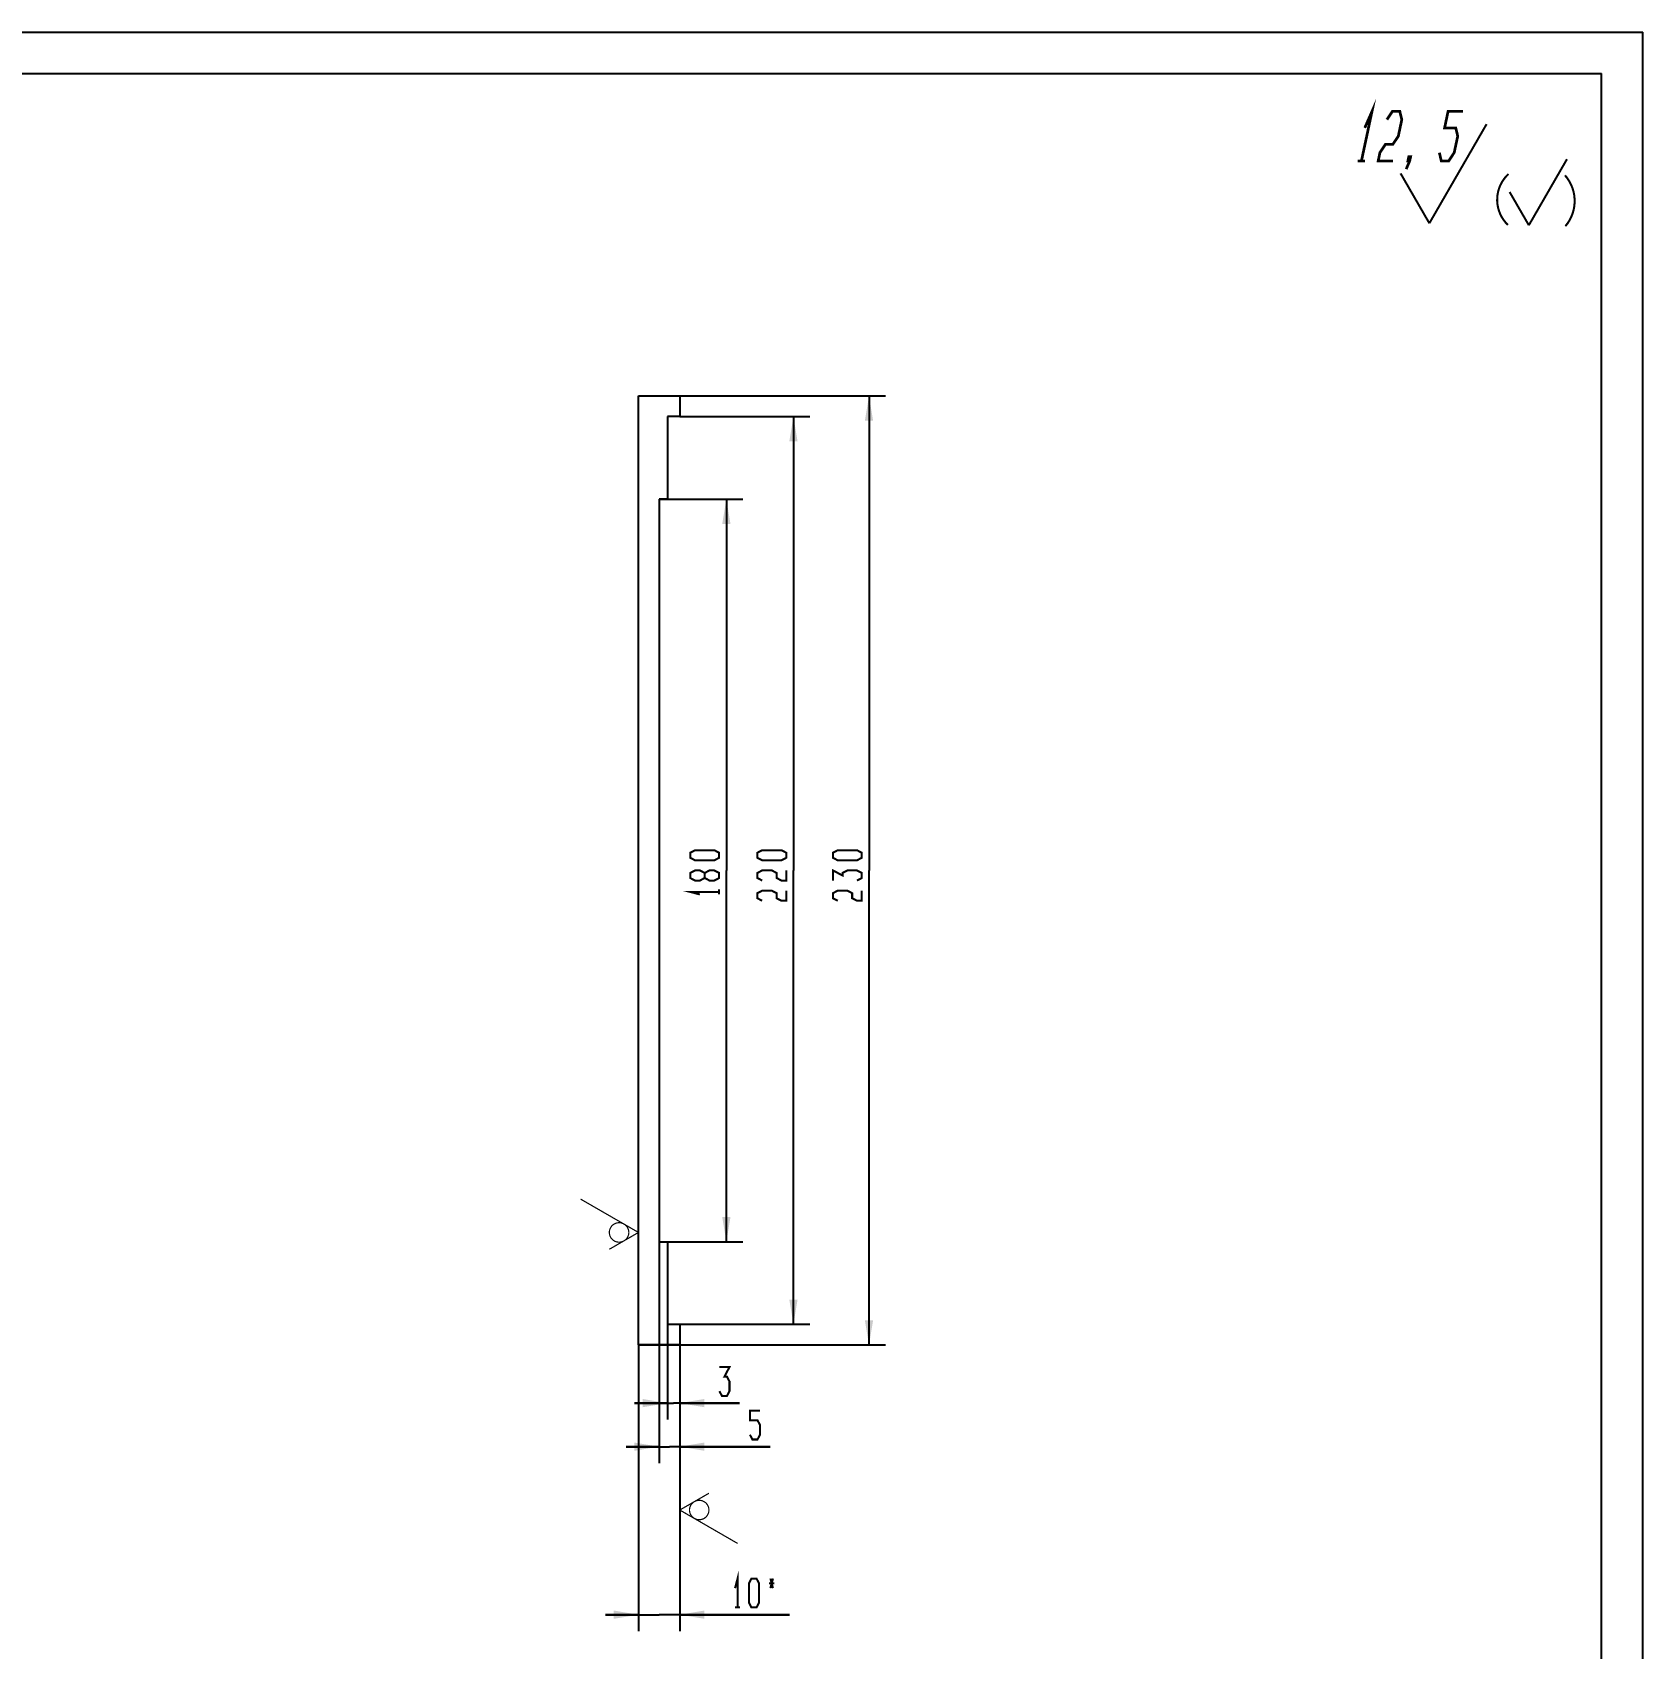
# Model space of a CAD drawing. Header units: millimetres. Extents: x 0 to 420, y 0 to 297.
# Drawn here: x 224.8 to 420, y 101.1 to 297 of the extents above; entities that cross this region are included whole.
import ezdxf

# ---------------------------------------------------------------- set-up
doc = ezdxf.new("R2010")
doc.units = ezdxf.units.MM
doc.header["$LTSCALE"] = 23.1
doc.layers.get('0').update_dxf_attribs({"linetype": 'CONTINUOUS'})
doc.layers.add('ALL_DIMENSIONS', color=7, linetype='CONTINUOUS')
doc.styles.get("Standard").update_dxf_attribs({"font": 'txt', "width": 0.7})
doc.dimstyles.new('DIMSTYLE_2', dxfattribs={"dimtxt": 3.5, "dimasz": 3, "dimexe": 0.18, "dimexo": 0.0625, "dimgap": 0.09, "dimtad": 1, "dimlfac": 2, "dimdsep": 46, "dimtxsty": 'STANDARD', "dimblk": '_FILLED', "dimblk1": '_FILLED', "dimblk2": '_FILLED', "dimcen": 0.09, "dimadec": 0, "dimazin": 0, "dimtp": 0.5, "dimtm": 0.5, "dimtfac": 1, "dimtofl": 0, "dimtmove": 0, "dimatfit": 3, "dimldrblk": '_FILLED', "dimfxl": 1, "dimtolj": 1, "dimarcsym": 0})
doc.dimstyles.new('DIMSTYLE_3', dxfattribs={"dimtxt": 3.5, "dimasz": 3, "dimexe": 0.18, "dimexo": 0.0625, "dimgap": 0.09, "dimtad": 1, "dimlfac": 2, "dimdsep": 46, "dimtxsty": 'STANDARD', "dimblk": '_FILLED', "dimblk1": '_FILLED', "dimblk2": '_FILLED', "dimcen": 0.09, "dimadec": 0, "dimazin": 0, "dimtp": 0.2, "dimtm": 0.2, "dimtfac": 1, "dimtofl": 0, "dimtmove": 0, "dimatfit": 3, "dimldrblk": '_FILLED', "dimfxl": 1, "dimtolj": 1, "dimarcsym": 0})
doc.dimstyles.new('DIMSTYLE_4', dxfattribs={"dimtxt": 3.5, "dimasz": 3, "dimexe": 0.18, "dimexo": 0.0625, "dimgap": 0.09, "dimtad": 1, "dimlfac": 2, "dimdsep": 46, "dimtxsty": 'STANDARD', "dimblk": '_FILLED', "dimblk1": '_FILLED', "dimblk2": '_FILLED', "dimcen": 0.09, "dimadec": 0, "dimazin": 0, "dimtp": 0.1, "dimtm": 0.1, "dimtfac": 1, "dimtofl": 0, "dimtmove": 0, "dimatfit": 3, "dimldrblk": '_FILLED', "dimfxl": 1, "dimtolj": 1, "dimarcsym": 0})

# ---------------------------------------------------------------- blocks, each defined once
blk = doc.blocks.new('_FILLED')
at = {"color": 0, "linetype": 'BYBLOCK'}
blk.add_solid([(0, 0), (-1, 0.167), (-1, -0.167)], dxfattribs=at)
blk = doc.blocks.new('*D1')
at = {"layer": 'ALL_DIMENSIONS', "color": 2, "linetype": 'CONTINUOUS'}
for p, q in [((298.29, 252.93), (328.23, 252.93)), ((326.23, 252.93), (326.23, 195.43)), ((326.23, 137.93), (326.23, 195.43)), ((298.29, 137.93), (328.23, 137.93))]:
    blk.add_line(p, q, dxfattribs=at)
at = {"layer": 'ALL_DIMENSIONS', "color": 2, "linetype": 'CONTINUOUS', "xscale": 3, "yscale": 3, "zscale": 3}
for p, rotation in [((326.23, 252.93), 90), ((326.23, 137.93), 270)]:
    blk.add_blockref('_FILLED', p, dxfattribs=dict(at, rotation=rotation))
blk = doc.blocks.new('*D2')
at = {"layer": 'ALL_DIMENSIONS', "color": 2, "linetype": 'CONTINUOUS'}
for p, q in [((300.79, 240.43), (310.94, 240.43)), ((308.94, 240.43), (308.94, 195.43)), ((308.94, 150.43), (308.94, 195.43)), ((300.79, 150.43), (310.94, 150.43))]:
    blk.add_line(p, q, dxfattribs=at)
at = {"layer": 'ALL_DIMENSIONS', "color": 2, "linetype": 'CONTINUOUS', "xscale": 3, "yscale": 3, "zscale": 3}
for p, rotation in [((308.94, 240.43), 90), ((308.94, 150.43), 270)]:
    blk.add_blockref('_FILLED', p, dxfattribs=dict(at, rotation=rotation))
blk = doc.blocks.new('*D3')
at = {"layer": 'ALL_DIMENSIONS', "color": 2, "linetype": 'CONTINUOUS'}
for p, q in [((298.29, 137.98), (298.29, 103.24)), ((303.29, 137.57), (303.29, 103.24)), ((298.29, 105.24), (294.29, 105.24)), ((294.29, 105.24), (300.79, 105.24)), ((316.58, 105.24), (300.79, 105.24)), ((303.29, 105.24), (316.58, 105.24))]:
    blk.add_line(p, q, dxfattribs=at)
at = {"layer": 'ALL_DIMENSIONS', "color": 2, "linetype": 'CONTINUOUS', "xscale": 3, "yscale": 3, "zscale": 3}
blk.add_blockref('_FILLED', (298.29, 105.24), dxfattribs=at)
at = {"layer": 'ALL_DIMENSIONS', "color": 2, "linetype": 'CONTINUOUS', "xscale": 3, "yscale": 3, "zscale": 3, "rotation": 180}
blk.add_blockref('_FILLED', (303.29, 105.24), dxfattribs=at)
blk = doc.blocks.new('STANDARD_BL0', base_point=(306.79, 116.91))
at = {"color": 2, "linetype": 'CONTINUOUS', "const_width": 0.146}
for points in [[(303.29, 117.92), (306.82, 119.95)], [(303.29, 117.92), (310.3, 113.87)]]:
    blk.add_lwpolyline(points, dxfattribs=at)
blk.add_lwpolyline([(304.47, 117.92, 1), (306.82, 117.92, 1)], format="xyb", close=True, dxfattribs=at)
blk = doc.blocks.new('*D4')
at = {"layer": 'ALL_DIMENSIONS', "color": 2, "linetype": 'CONTINUOUS'}
for p, q in [((303.29, 250.43), (319.07, 250.43)), ((317.07, 250.43), (317.07, 195.43)), ((317.07, 140.43), (317.07, 195.43)), ((303.29, 140.43), (319.07, 140.43))]:
    blk.add_line(p, q, dxfattribs=at)
at = {"layer": 'ALL_DIMENSIONS', "color": 2, "linetype": 'CONTINUOUS', "xscale": 3, "yscale": 3, "zscale": 3}
for p, rotation in [((317.07, 250.43), 90), ((317.07, 140.43), 270)]:
    blk.add_blockref('_FILLED', p, dxfattribs=dict(at, rotation=rotation))
blk = doc.blocks.new('*D5')
at = {"layer": 'ALL_DIMENSIONS', "color": 2, "linetype": 'CONTINUOUS'}
for p, q in [((301.79, 140.92), (301.79, 128.88)), ((303.29, 138.27), (303.29, 128.88)), ((301.79, 130.88), (297.79, 130.88)), ((297.79, 130.88), (302.54, 130.88)), ((310.54, 130.88), (302.54, 130.88)), ((303.29, 130.88), (310.54, 130.88))]:
    blk.add_line(p, q, dxfattribs=at)
at = {"layer": 'ALL_DIMENSIONS', "color": 2, "linetype": 'CONTINUOUS', "xscale": 3, "yscale": 3, "zscale": 3}
blk.add_blockref('_FILLED', (301.79, 130.88), dxfattribs=at)
at = {"layer": 'ALL_DIMENSIONS', "color": 2, "linetype": 'CONTINUOUS', "xscale": 3, "yscale": 3, "zscale": 3, "rotation": 180}
blk.add_blockref('_FILLED', (303.29, 130.88), dxfattribs=at)
blk = doc.blocks.new('*D6')
at = {"layer": 'ALL_DIMENSIONS', "color": 2, "linetype": 'CONTINUOUS'}
for p, q in [((300.79, 151.22), (300.79, 123.6)), ((303.29, 138.54), (303.29, 123.6)), ((300.79, 125.6), (296.79, 125.6)), ((296.79, 125.6), (302.04, 125.6)), ((314.24, 125.6), (302.04, 125.6)), ((303.29, 125.6), (314.24, 125.6))]:
    blk.add_line(p, q, dxfattribs=at)
at = {"layer": 'ALL_DIMENSIONS', "color": 2, "linetype": 'CONTINUOUS', "xscale": 3, "yscale": 3, "zscale": 3}
blk.add_blockref('_FILLED', (300.79, 125.6), dxfattribs=at)
at = {"layer": 'ALL_DIMENSIONS', "color": 2, "linetype": 'CONTINUOUS', "xscale": 3, "yscale": 3, "zscale": 3, "rotation": 180}
blk.add_blockref('_FILLED', (303.29, 125.6), dxfattribs=at)
blk = doc.blocks.new('STANDARD_BL2', base_point=(398.14, 279.95))
at = {"color": 2, "linetype": 'CONTINUOUS'}
for points, const_width in [([(386.31, 285.42), (387.19, 287.42), (385.91, 281.42)], 0.333), ([(389, 286.42), (389.66, 287.42), (390.56, 287.42), (390.8, 286.42), (390.38, 284.42), (389.71, 283.42), (388.81, 283.42), (388.15, 282.42), (387.94, 281.42), (389.74, 281.42)], 0.333), ([(394.14, 273.86), (401.08, 285.88)], 0.25), ([(395.35, 282.42), (395.59, 281.42), (396.49, 281.42), (397.15, 282.42), (397.58, 284.42), (397.34, 285.42), (395.99, 285.42), (396.41, 287.42), (398.21, 287.42)], 0.333), ([(391.76, 281.42), (391.54, 281.42), (391.65, 281.92), (391.87, 281.92), (391.76, 281.42), (391.33, 280.42)], 0.333), ([(385.46, 281.42), (386.36, 281.42)], 0.333), ([(406.2, 273.62), (410.82, 281.63)], 0.25), ([(394.14, 273.86), (390.65, 279.91)], 0.25), ([(406.2, 273.62), (403.87, 277.65)], 0.25)]:
    blk.add_lwpolyline(points, dxfattribs=dict(at, const_width=const_width))
at = {"color": 2, "linetype": 'CONTINUOUS', "const_width": 0.25}
for points in [[(403.73, 279.83, 0.433164), (403.66, 273.66)], [(410.63, 273.51, 0.372459), (410.58, 279.67)]]:
    blk.add_lwpolyline(points, format="xyb", dxfattribs=at)
blk = doc.blocks.new('STANDARD_BL3', base_point=(294.79, 152.56))
at = {"color": 2, "linetype": 'CONTINUOUS', "const_width": 0.146}
for points in [[(298.29, 151.56), (291.28, 155.6)], [(298.29, 151.56), (294.76, 149.52)]]:
    blk.add_lwpolyline(points, dxfattribs=at)
blk.add_lwpolyline([(294.76, 151.56, 1), (297.12, 151.56, 1)], format="xyb", close=True, dxfattribs=at)

msp = doc.modelspace()

# ---------------------------------------------------------------- linework, layer by layer
at = {"color": 7, "linetype": 'CONTINUOUS'}
for p, q in [((0, 297), (420, 297)), ((420, 0), (420, 297)), ((20, 292), (415, 292)), ((415, 5), (415, 292)), ((298.2904094, 137.9326044), (298.2904094, 252.9326044)), ((298.2904094, 252.9326044), (303.2904094, 252.9326044)), ((303.2904094, 252.9326044), (303.2904094, 250.4326044)), ((301.7904094, 250.4326044), (301.7904094, 240.4326044)), ((303.2904094, 250.4326044), (301.7904094, 250.4326044)), ((300.7904094, 240.4326044), (300.7904094, 150.4326044)), ((301.7904094, 240.4326044), (300.7904094, 240.4326044)), ((300.7904094, 150.4326044), (301.7904094, 150.4326044)), ((301.7904094, 150.4326044), (301.7904094, 140.4326044)), ((301.7904094, 140.4326044), (303.2904094, 140.4326044)), ((303.2904094, 140.4326044), (303.2904094, 137.9326044)), ((303.2904094, 137.9326044), (298.2904094, 137.9326044))]:
    msp.add_line(p, q, dxfattribs=at)
at = {"layer": 'ALL_DIMENSIONS', "color": 2, "linetype": 'CONTINUOUS', "const_width": 0.25}
for points in [[(308.0629248, 196.9638574), (307.4796057, 196.6575989), (305.1462781, 196.6575989), (304.5629333, 196.9638574), (304.5629333, 197.5763489), (305.1462781, 197.8826074), (307.4796057, 197.8826074), (308.0629248, 197.5763489), (308.0629248, 196.9638574)], [(316.1989124, 196.9638574), (315.6155676, 196.6575989), (313.28224, 196.6575989), (312.6989209, 196.9638574), (312.6989209, 197.5763489), (313.28224, 197.8826074), (315.6155676, 197.8826074), (316.1989124, 197.5763489), (316.1989124, 196.9638574)], [(325.3540869, 196.9638574), (324.7707422, 196.6575989), (322.4374146, 196.6575989), (321.8540698, 196.9638574), (321.8540698, 197.5763489), (322.4374146, 197.8826074), (324.7707422, 197.8826074), (325.3540869, 197.5763489), (325.3540869, 196.9638574)], [(306.3129419, 195.1263574), (305.7295972, 195.432616), (305.1462781, 195.432616), (304.5629333, 195.1263574), (304.5629333, 194.513866), (305.1462781, 194.2076074), (305.7295972, 194.2076074), (306.3129419, 194.513866)], [(308.0629248, 194.513866), (308.0629248, 195.1263574), (307.4796057, 195.432616), (306.896261, 195.432616), (306.3129419, 195.1263574), (306.3129419, 194.513866), (306.896261, 194.2076074), (307.4796057, 194.2076074), (308.0629248, 194.513866)], [(313.28224, 194.2076074), (312.6989209, 194.513866), (312.6989209, 195.1263574), (313.28224, 195.432616), (314.4489038, 195.432616), (315.0322485, 195.1263574), (315.0322485, 194.513866), (315.6155676, 194.2076074), (316.1989124, 194.2076074), (316.1989124, 195.432616)], [(321.8540698, 194.2076074), (321.8540698, 195.432616), (323.0207336, 194.8200989), (323.0207336, 195.1263574), (323.6040784, 195.432616), (324.7707422, 195.432616), (325.3540869, 195.1263574), (325.3540869, 194.513866), (324.7707422, 194.2076074)], [(305.7295972, 192.5232239), (304.5629333, 192.8294824), (308.0629248, 192.8294824)], [(308.0629248, 192.5232239), (308.0629248, 193.135741)], [(313.28224, 191.757616), (312.6989209, 192.0638489), (312.6989209, 192.676366), (313.28224, 192.9825989), (314.4489038, 192.9825989), (315.0322485, 192.676366), (315.0322485, 192.0638489), (315.6155676, 191.757616), (316.1989124, 191.757616), (316.1989124, 192.9825989)], [(322.4374146, 191.757616), (321.8540698, 192.0638489), (321.8540698, 192.676366), (322.4374146, 192.9825989), (323.6040784, 192.9825989), (324.1874231, 192.676366), (324.1874231, 192.0638489), (324.7707422, 191.757616), (325.3540869, 191.757616), (325.3540869, 192.9825989)], [(308.0945837, 135.2536322), (309.3195923, 135.2536322), (308.7070752, 134.0869684), (309.0133337, 134.0869684), (309.3195923, 133.5036365), (309.3195923, 132.3369727), (309.0133337, 131.7536407), (308.4008423, 131.7536407), (308.0945837, 132.3369727)], [(311.7923218, 127.0544934), (312.0985547, 126.4711615), (312.7110718, 126.4711615), (313.0173047, 127.0544934), (313.0173047, 128.22117), (312.7110718, 128.804502), (311.7923218, 128.804502), (311.7923218, 129.9711658), (313.0173047, 129.9711658)], [(309.9915564, 108.4473706), (310.2978149, 109.6140344), (310.2978149, 106.1140302)], [(311.9821729, 106.1140302), (311.6759399, 106.6973749), (311.6759399, 109.0307025), (311.9821729, 109.6140344), (312.5946899, 109.6140344), (312.9009229, 109.0307025), (312.9009229, 106.6973749), (312.5946899, 106.1140302), (311.9821729, 106.1140302)], [(314.2790479, 109.6140344), (314.5853064, 108.4473706)], [(314.5853064, 109.6140344), (314.2790479, 108.4473706)], [(314.1259314, 109.0307025), (314.7384229, 109.0307025)], [(309.9915564, 106.1140302), (310.6040479, 106.1140302)]]:
    msp.add_lwpolyline(points, dxfattribs=at)

# ---------------------------------------------------------------- block references
at = {"color": 2, "linetype": 'CONTINUOUS'}
for name, p in [('STANDARD_BL2', (398.1439967, 279.9494911)), ('STANDARD_BL3', (294.7863984, 152.5608011)), ('STANDARD_BL0', (306.7944203, 116.9116995))]:
    msp.add_blockref(name, p, dxfattribs=at)

# ---------------------------------------------------------------- dimensions: what is measured, and where the dimension line sits
at = {"layer": 'ALL_DIMENSIONS', "color": 2, "linetype": 'CONTINUOUS'}
for base, p1, p2, angle, dimstyle, picture, middle in [((326.2290785, 252.9326044), (298.2904094, 137.9326044), (298.2904094, 252.9326044), 90, 'DIMSTYLE_2', '*D1', (325.3540785, 191.7576044)), ((317.0739098, 250.4326044), (303.2904094, 140.4326044), (303.2904094, 250.4326044), 90, 'DIMSTYLE_2', '*D4', (316.1989098, 191.7576044)), ((308.9379357, 150.4326044), (300.7904094, 240.4326044), (300.7904094, 150.4326044), 270, 'DIMSTYLE_2', '*D2', (308.0629357, 191.7576044)), ((300.7904094, 125.5961653), (303.2904094, 138.5382144), (300.7904094, 151.2161401), 180, 'DIMSTYLE_4', '*D6', (311.7923132, 126.4711653)), ((301.7904094, 130.8786344), (303.2904094, 138.274091), (301.7904094, 140.9153255), 180, 'DIMSTYLE_4', '*D5', (308.0945848, 131.7536344))]:
    dim = msp.add_linear_dim(base=base, p1=p1, p2=p2, angle=angle, dimstyle=dimstyle, dxfattribs=at)
    dim.commit()
    dim.dimension.update_dxf_attribs({"geometry": picture, "text_midpoint": middle, "dimtype": 160})
dim = msp.add_linear_dim(base=(303.2904094, 105.2390363), p1=(298.2904094, 137.9834231), p2=(303.2904094, 137.5707302), text='<>*', dimstyle='DIMSTYLE_3', dxfattribs=at)
dim.commit()
dim.dimension.update_dxf_attribs({"geometry": '*D3', "text_midpoint": (314.1259278, 106.1140363), "dimtype": 160})

doc.saveas('drawing.dxf')
